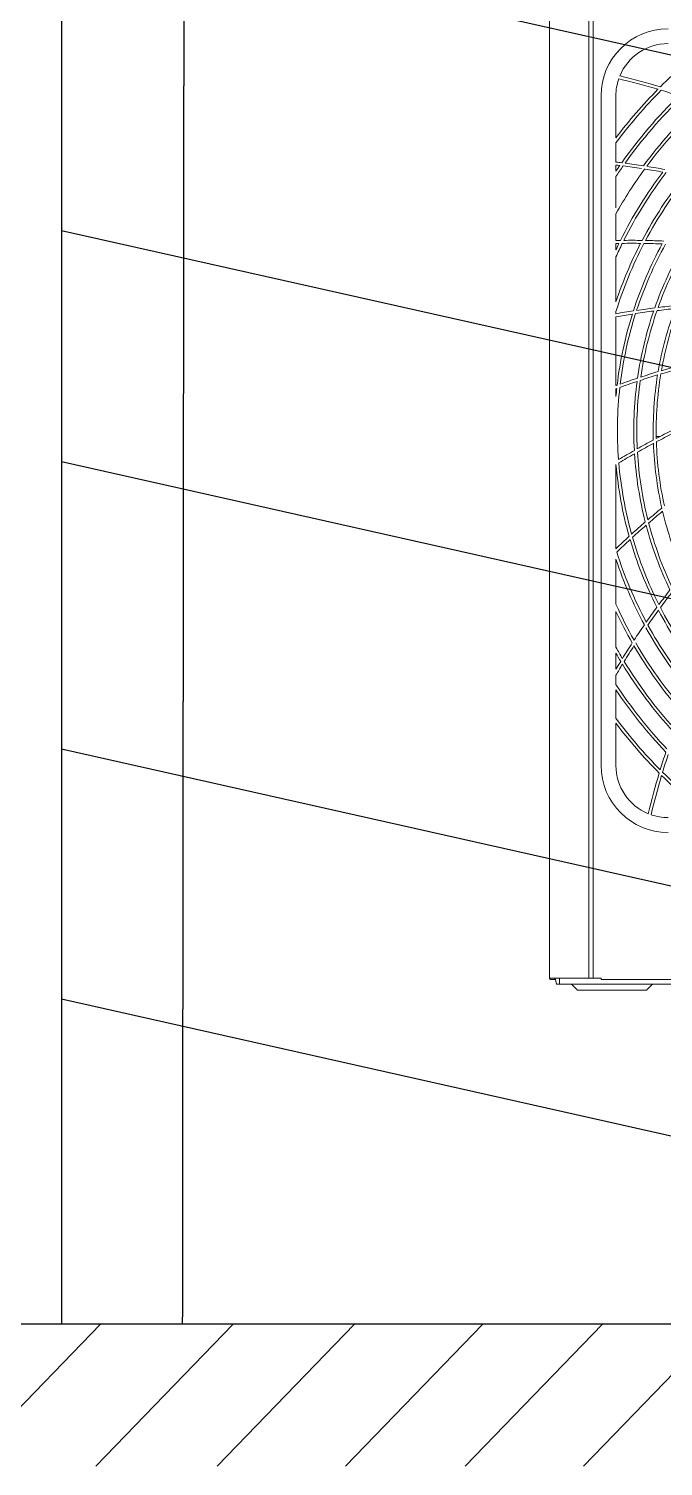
# Model space of a CAD drawing. Header units: millimetres. Extents: x -5096 to 255006, y -2833 to 77941.
# Drawn here: x 212058 to 213182, y 33315 to 35861 of the extents above; entities that cross this region are included whole.
import ezdxf

# ---------------------------------------------------------------- set-up
doc = ezdxf.new("R2010")
doc.units = ezdxf.units.MM
doc.linetypes.add('DASH', pattern=[0.35, 0.25, -0.1])
doc.layers.add('图框', color=7, linetype='Continuous', lineweight=0)

# ---------------------------------------------------------------- blocks, each defined once
blk = doc.blocks.new('A$C502410BE')
for p, q in [((13107.1, 12712), (13107.1, 5051.5)), ((13107.1, 7541.8), (17187.6, 6625.5)), ((13107.1, 6988.6), (17187.6, 6072.3)), ((13107.1, 6579.2), (17187.6, 5662.9)), ((13107.1, 6070.3), (17187.6, 5153.9)), ((13107.1, 5627.7), (15672.7, 5051.5)), ((20008.7, 5051.5), (10620.3, 5051.5)), ((13176.2, 5051.5), (12933, 4799.9)), ((13411.3, 5051.5), (13168.1, 4799.9)), ((13626.2, 5051.5), (13382.9, 4799.9)), ((13853.6, 5051.5), (13610.4, 4799.9)), ((14065.8, 5051.5), (13822.5, 4799.9)), ((14275.4, 5051.5), (14032.1, 4799.9))]:
    blk.add_line(p, q)
at = {"linetype": 'DASH'}
blk.add_line((13329.7, 12712), (13321.4, 5051.5), dxfattribs=at)
at = {"layer": '图框', "color": 1, "linetype": 'Continuous'}
for p, q in [((13971.6, 5664.1), (13971.6, 9079.1)), ((14041.5, 5664.1), (14041.5, 9068.2)), ((14049.4, 5664.1), (14049.4, 9068.2)), ((14063.1, 7227.1), (14063.1, 6041)), ((14089.5, 7152.4), (14089.5, 7227.1)), ((14089.5, 7109.6), (14089.5, 7143.6)), ((14089.5, 7093.4), (14089.5, 7104.3)), ((14089.5, 7028.5), (14089.5, 7083.8)), ((14089.5, 6970.7), (14089.5, 7017.9)), ((14089.5, 6954.4), (14089.5, 6965.5)), ((14089.5, 6862), (14089.5, 6941.7)), ((14089.5, 6841), (14089.5, 6844.7)), ((14089.5, 6713.6), (14089.5, 6835.7)), ((14089.5, 6694.2), (14089.5, 6708)), ((14167.5, 6623.5), (14160.7, 6623.5)), ((14089.5, 6424.9), (14089.5, 6573.9)), ((14089.5, 6326.4), (14089.5, 6406.2)), ((14089.5, 6250.2), (14089.5, 6313.7)), ((14089.5, 6211.3), (14089.5, 6239.6)), ((14089.5, 6184.3), (14089.5, 6200.8)), ((14089.5, 6124.5), (14089.5, 6174.7)), ((14089.5, 6041), (14089.5, 6115.7)), ((13971.6, 5664.1), (13971.6, 5664.1)), ((13971.6, 5664.1), (14036.7, 5664.1)), ((13981.4, 5662.2), (13973.5, 5662.2)), ((13981.4, 5664.1), (13981.4, 5662.2)), ((13984.4, 5653.5), (13981.6, 5664.1)), ((13989.3, 5653.5), (13984.4, 5653.5)), ((13989.3, 5664.1), (13989.3, 5653.5)), ((13998.3, 5653.5), (13989.3, 5653.5)), ((14232.1, 5653.5), (13998.3, 5653.5)), ((14010.8, 5653.5), (14021.4, 5643)), ((14036.7, 5664.1), (14063.1, 5664.1)), ((14063.1, 5664.1), (14063.1, 5664.1)), ((14063.1, 5664.1), (14063.1, 5664.1)), ((14063.1, 5662.2), (14063.1, 5664.1)), ((14063.1, 5664.1), (14063.1, 5664.1)), ((15495.1, 5662.2), (14063.1, 5662.2)), ((14143.5, 5643), (14154, 5653.5)), ((14038.5, 5643), (14021.4, 5643)), ((14126.4, 5643), (14038.5, 5643)), ((14143.5, 5643), (14126.4, 5643))]:
    blk.add_line(p, q, dxfattribs=at)
for centre, radius, start, end in [((14181.7, 7227.1), 118.6, 90, 180), ((14181.7, 7227.1), 92.3, 90, 157.7955), ((14774.8, 6634.1), 859.3, 127.1036, 134.9069), ((14181.7, 7227.1), 92.3, 161.0958, 180), ((13788.6, 5975.1), 1317.9, 73.4512, 76.5794), ((13788.6, 5975.1), 1323.2, 73.3281, 76.5506), ((14774.8, 6634.1), 859.3, 135.3061, 142.8964), ((14774.8, 6634.1), 854, 135.1178, 143.3665), ((13788.6, 5975.1), 1317.9, 71.7653, 73.1913), ((14774.8, 6634.1), 825, 134.0708, 144.9067), ((14774.8, 6634.1), 819.7, 133.8782, 144.7118), ((14774.8, 6634.1), 790.7, 132.8064, 143.6261), ((14774.8, 6634.1), 785.5, 132.6091, 143.426), ((13936.1, 5795.3), 1323.2, 82.8945, 83.3426), ((13936.1, 5795.3), 1317.9, 83.0153, 83.3158), ((14774.8, 6634.1), 825, 145.3208, 146.1677), ((13936.1, 5795.3), 1323.2, 81.2173, 82.636), ((14774.8, 6634.1), 819.7, 145.1282, 146.7215), ((14774.8, 6634.1), 785.5, 143.8591, 150.7485), ((14774.8, 6634.1), 756.5, 142.7583, 153.5599), ((13936.1, 5795.3), 1317.9, 81.3361, 82.7565), ((14774.8, 6634.1), 751.2, 142.5552, 153.3539), ((14774.8, 6634.1), 722.2, 141.4205, 152.2022), ((13936.1, 5795.3), 1317.9, 79.6628, 81.0783), ((14774.8, 6634.1), 716.9, 141.2108, 151.9892), ((13936.1, 5795.3), 1323.2, 79.5459, 80.9598), ((14115.8, 5647.8), 1323.2, 90.7959, 91.1407), ((14774.8, 6634.1), 751.2, 153.8052, 155.8225), ((14774.8, 6634.1), 756.5, 154.0083, 154.9479), ((14115.8, 5647.8), 1317.9, 90.9128, 91.1452), ((14774.8, 6634.1), 722.2, 152.6705, 161.6053), ((14774.8, 6634.1), 716.9, 152.4608, 162.9174), ((14115.8, 5647.8), 1317.9, 89.2448, 90.6559), ((14115.8, 5647.8), 1323.2, 89.1295, 90.5392), ((14774.8, 6634.1), 687.9, 151.2863, 162.0457), ((14774.8, 6634.1), 682.7, 151.0687, 161.8245), ((14115.8, 5647.8), 1317.9, 87.5812, 88.9886), ((14115.8, 5647.8), 1323.2, 87.4673, 88.8735), ((14774.8, 6634.1), 653.7, 149.8472, 160.5819), ((14774.8, 6634.1), 648.4, 149.6203, 160.351), ((14320.9, 5538.2), 1323.2, 97.0583, 98.4619), ((14320.9, 5538.2), 1317.9, 95.5139, 96.9161), ((14320.9, 5538.2), 1323.2, 95.4017, 96.8033), ((14774.8, 6634.1), 619.4, 159.5932, 170.3), ((14774.8, 6634.1), 614.1, 159.3553, 170.0575), ((14320.9, 5538.2), 1323.2, 98.7173, 100.072), ((14320.9, 5538.2), 1317.9, 98.8312, 100.1127), ((14774.8, 6634.1), 687.9, 162.5363, 173.2957), ((14774.8, 6634.1), 682.7, 162.3187, 173.0745), ((14320.9, 5538.2), 1317.9, 97.1713, 98.5756), ((14774.8, 6634.1), 653.7, 161.0972, 171.8319), ((14774.8, 6634.1), 648.4, 160.8703, 171.601), ((14543.4, 5470.7), 1323.2, 104.9963, 106.397), ((14543.4, 5470.7), 1317.9, 108.4213, 109.8256), ((14543.4, 5470.7), 1323.2, 108.3083, 109.7119), ((14774.8, 6634.1), 653.7, 172.3472, 183.0819), ((14774.8, 6634.1), 648.4, 172.1203, 182.851), ((14543.4, 5470.7), 1317.9, 106.7639, 108.1661), ((14543.4, 5470.7), 1323.2, 106.6517, 108.0533), ((14774.8, 6634.1), 619.4, 170.8432, 181.55), ((14774.8, 6634.1), 614.1, 170.6053, 181.3075), ((14543.4, 5470.7), 1317.9, 105.1082, 106.5091), ((14543.4, 5470.7), 1323.2, 109.9673, 110.0626), ((14543.4, 5470.7), 1317.9, 110.0812, 110.1463), ((14774.8, 6634.1), 687.9, 173.7863, 174.9829), ((14774.8, 6634.1), 682.7, 173.5687, 184.3245), ((14774.8, 5447.9), 1323.2, 116.2463, 117.647), ((14774.8, 5447.9), 1317.9, 116.3582, 117.7591), ((14774.8, 5447.9), 1323.2, 119.5583, 120.9619), ((14774.8, 5447.9), 1323.2, 117.9017, 119.3033), ((14774.8, 5447.9), 1317.9, 118.0139, 119.4161), ((14774.8, 6634.1), 648.4, 183.3703, 194.101), ((14774.8, 6634.1), 619.4, 182.0932, 192.8), ((14774.8, 6634.1), 614.1, 181.8553, 192.5575), ((14774.8, 6634.1), 687.9, 185.0194, 195.7957), ((14774.8, 5447.9), 1317.9, 119.6713, 121.0756), ((14774.8, 6634.1), 682.7, 184.8187, 195.5745), ((14774.8, 6634.1), 653.7, 183.5972, 194.3319), ((15006.2, 5470.7), 1323.2, 129.1517, 130.5533), ((15006.2, 5470.7), 1323.2, 130.8083, 132.2119), ((15006.2, 5470.7), 1317.9, 130.9213, 132.3256), ((14774.8, 6634.1), 653.7, 194.8472, 205.5819), ((15006.2, 5470.7), 1317.9, 129.2639, 130.6661), ((14774.8, 6634.1), 648.4, 194.6203, 205.351), ((14774.8, 6634.1), 619.4, 193.3432, 204.05), ((15006.2, 5470.7), 1323.2, 132.4673, 133.853), ((15006.2, 5470.7), 1317.9, 132.5812, 133.9886), ((14774.8, 6634.1), 687.9, 196.2863, 207.0457), ((14774.8, 6634.1), 682.7, 196.0687, 206.8245), ((14774.8, 6634.1), 716.9, 197.4608, 208.2392), ((14774.8, 6634.1), 722.2, 198.3947, 208.4522), ((15228.7, 5538.2), 1323.2, 142.0583, 143.4619), ((15228.7, 5538.2), 1317.9, 142.1713, 143.5756), ((14774.8, 6634.1), 751.2, 204.1775, 209.6039), ((14774.8, 6634.1), 756.5, 205.0521, 209.8099), ((15228.7, 5538.2), 1323.2, 143.7173, 145.1235), ((15228.7, 5538.2), 1317.9, 143.8312, 145.2386), ((14774.8, 6634.1), 687.9, 207.5363, 218.2957), ((14774.8, 6634.1), 682.7, 207.3187, 218.0745), ((15228.7, 5538.2), 1323.2, 145.3795, 146.7892), ((14774.8, 6634.1), 716.9, 208.7108, 219.4892), ((14774.8, 6634.1), 722.2, 208.9205, 219.7022), ((14774.8, 6634.1), 785.5, 209.2515, 210.926), ((14774.8, 6634.1), 790.7, 209.9264, 211.1261), ((15228.7, 5538.2), 1323.2, 147.0459, 148.4598), ((15228.7, 5538.2), 1317.9, 147.1628, 148.5783), ((14774.8, 6634.1), 756.5, 210.2583, 221.0599), ((14774.8, 6634.1), 751.2, 210.0552, 220.8539), ((15228.7, 5538.2), 1323.2, 148.7173, 149.4258), ((15228.7, 5538.2), 1317.9, 148.8361, 149.816), ((14774.8, 6634.1), 790.7, 211.5564, 222.3761), ((14774.8, 6634.1), 785.5, 211.3591, 222.176), ((14774.8, 6634.1), 819.7, 213.2785, 223.4618), ((14774.8, 6634.1), 825, 213.8323, 223.6567), ((14774.8, 6634.1), 854, 216.6335, 224.7164), ((14774.8, 6634.1), 859.3, 217.1036, 224.9069), ((15433.7, 5647.8), 1323.2, 161.6445, 163.0686), ((15433.7, 5647.8), 1317.9, 161.7653, 163.1913), ((14181.7, 6041), 118.6, 180, 270), ((14181.7, 6041), 92.3, 180, 247.7956), ((15433.7, 5647.8), 1323.2, 163.3281, 166.5506), ((15433.7, 5647.8), 1317.9, 163.4512, 166.5794), ((14774.8, 6634.1), 859.3, 225.3061, 232.8964), ((14774.8, 6634.1), 854, 225.1178, 233.3665), ((14181.7, 6041), 92.3, 251.0958, 270), ((13973.5, 5664.1), 1.85, 180, 269.8368), ((13973.5, 5664.1), 1.85, 269.8368, 270)]:
    blk.add_arc(centre, radius, start, end, dxfattribs=at)

msp = doc.modelspace()

# ---------------------------------------------------------------- block references
msp.add_blockref('A$C502410BE', (199008.6, 28515))

doc.saveas('drawing.dxf')
